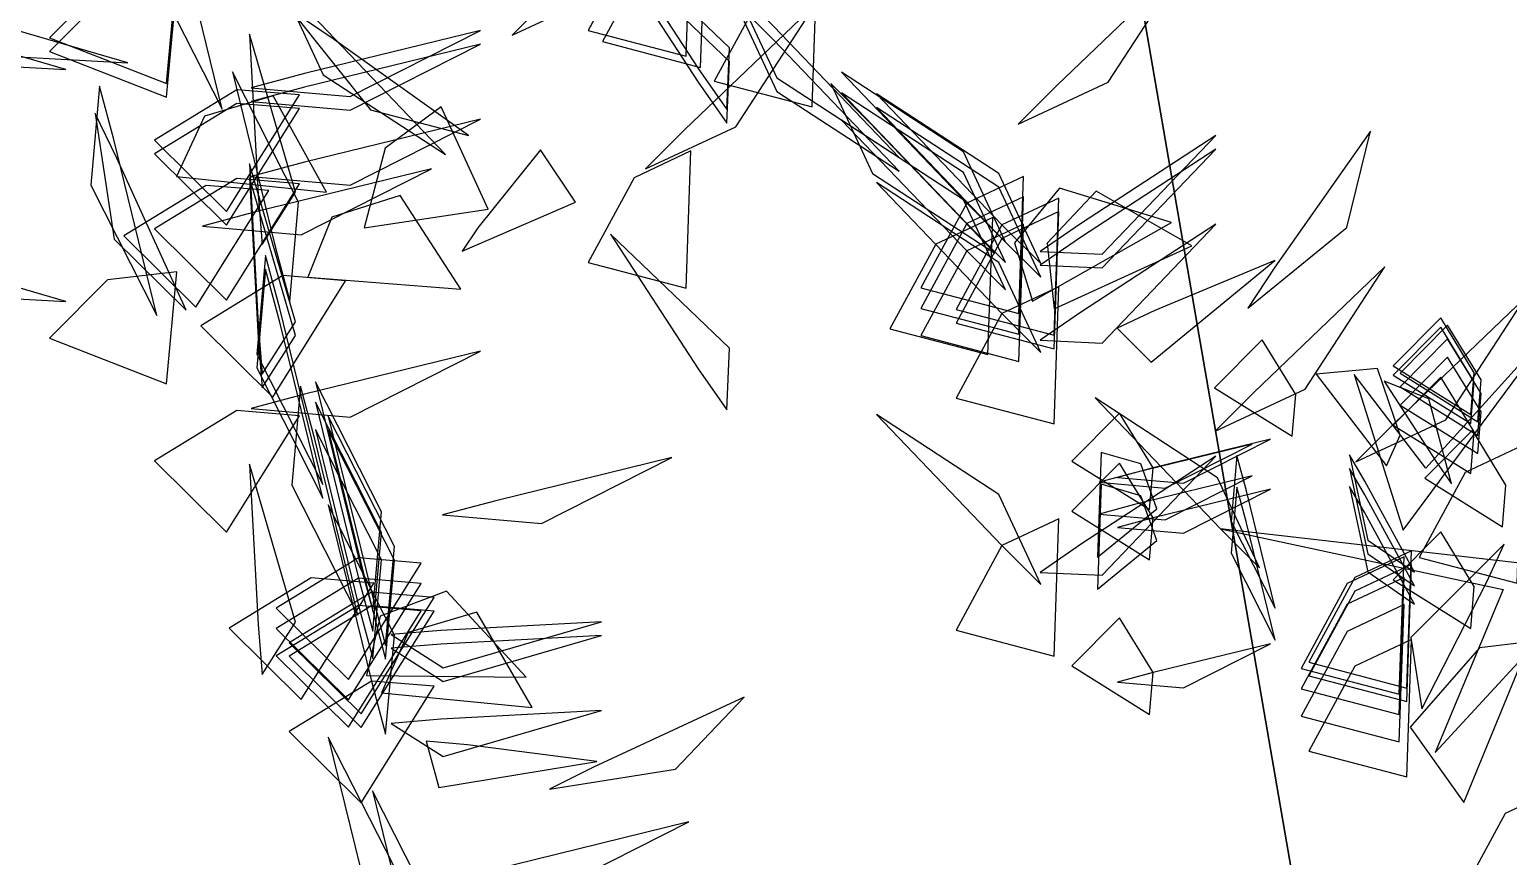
# Model space of a CAD drawing. Header units: millimetres. Extents: x 116.8 to 135.8, y -35.1 to -13.1.
# Drawn here: x 120.117 to 121.226, y -16.946 to -16.326 of the extents above; entities that cross this region are included whole.
import ezdxf

# ---------------------------------------------------------------- set-up
doc = ezdxf.new("R2010")
doc.units = ezdxf.units.MM
doc.layers.add('FOGLIE', color=62, linetype='CONTINUOUS')
doc.layers.add('PRATO', color=83, linetype='CONTINUOUS')

msp = doc.modelspace()

# ---------------------------------------------------------------- linework, layer by layer
at = {"layer": 'FOGLIE'}
for points in [[(120.50818, -16.300741, 2.264369), (120.479012, -16.329909, 2.264369), (120.546553, -16.29845, 2.19918), (120.606388, -16.206723, 2.256799)], [(120.229275, -16.253488, 3.83829), (120.218599, -16.213643, 3.83829), (120.212072, -16.287865, 3.773101), (120.261593, -16.385547, 3.83072)], [(120.570516, -16.262741, 2.207891), (120.536038, -16.326314, 2.174637), (120.609571, -16.345618, 2.068523), (120.613205, -16.242663, 2.182048)], [(120.581352, -16.271195, 1.708079), (120.546873, -16.334768, 1.674825), (120.620407, -16.354072, 1.568711), (120.62404, -16.251116, 1.682236)], [(120.618696, -16.35488, 4.366894), (120.640032, -16.385724, 4.349719), (120.642094, -16.339376, 4.437175), (120.552833, -16.253943, 4.43026)], [(120.618696, -16.365122, 4.510238), (120.640032, -16.395965, 4.493062), (120.642094, -16.349617, 4.580519), (120.552833, -16.264184, 4.573603)], [(120.887809, -16.367443, 1.961994), (120.858641, -16.396611, 1.961994), (120.926182, -16.365152, 1.896805), (120.986017, -16.273425, 1.954424)], [(120.175592, -16.288104, 4.402697), (120.132035, -16.33192, 4.352507), (120.219749, -16.36629, 4.262146), (120.227559, -16.282239, 4.390112)], [(120.665036, -16.300934, 1.951303), (120.630557, -16.364507, 1.918048), (120.704091, -16.383811, 1.811935), (120.707725, -16.280856, 1.925459)], [(120.175592, -16.298345, 4.54604), (120.132035, -16.342161, 4.49585), (120.219749, -16.376531, 4.405489), (120.227559, -16.29248, 4.533455)], [(120.335101, -16.321234, 1.386198), (120.305933, -16.292066, 1.386198), (120.337392, -16.359608, 1.32101), (120.429119, -16.419442, 1.378628)], [(120.675371, -16.323544, 4.314046), (120.646203, -16.294376, 4.314046), (120.677661, -16.361918, 4.248857), (120.769389, -16.421752, 4.306476)], [(120.013682, -16.317633, 1.788264), (119.973837, -16.306957, 1.788264), (120.034852, -16.34972, 1.723076), (120.144207, -16.355675, 1.780695)], [(120.060343, -16.312558, 1.772226), (120.020499, -16.301881, 1.772226), (120.081513, -16.344645, 1.707038), (120.190869, -16.350599, 1.764657)], [(120.60837, -16.400931, 2.502247), (120.579202, -16.430099, 2.502247), (120.646744, -16.398641, 2.437058), (120.706578, -16.306913, 2.494677)], [(120.675371, -16.333786, 4.457389), (120.646203, -16.304617, 4.457389), (120.677661, -16.372159, 4.392201), (120.769389, -16.431993, 4.44982)], [(120.344071, -16.332201, 1.38259), (120.313331, -16.311465, 1.364516), (120.372868, -16.385865, 1.337666), (120.446218, -16.405082, 1.435464)], [(120.288591, -16.449504, 4.034133), (120.291647, -16.486883, 4.016958), (120.316606, -16.447775, 4.104414), (120.282021, -16.329158, 4.097499)], [(120.323191, -16.358682, 3.044903), (120.283347, -16.369358, 3.044903), (120.357569, -16.375885, 2.979715), (120.455251, -16.326364, 3.037334)], [(120.323191, -16.368923, 2.691664), (120.283347, -16.379599, 2.691664), (120.357569, -16.386126, 2.626476), (120.455251, -16.336605, 2.684095)], [(120.301514, -16.489553, 4.690909), (120.312191, -16.529397, 4.690909), (120.318718, -16.455175, 4.62572), (120.269196, -16.357493, 4.683339)], [(120.820047, -16.455946, 3.440045), (120.849215, -16.485114, 3.440045), (120.817757, -16.417572, 3.374856), (120.726029, -16.357738, 3.432475)], [(120.180148, -16.408103, 1.386198), (120.169472, -16.368258, 1.386198), (120.162945, -16.44248, 1.32101), (120.212466, -16.540162, 1.378628)], [(120.272453, -16.370854, 3.226653), (120.210808, -16.408671, 3.193399), (120.264838, -16.462155, 3.087285), (120.319463, -16.37481, 3.200809)], [(120.747205, -16.395379, 4.610725), (120.718037, -16.366211, 4.610725), (120.749496, -16.433752, 4.545537), (120.841223, -16.493587, 4.603155)], [(120.820047, -16.471307, 3.808642), (120.849215, -16.500476, 3.808642), (120.817757, -16.432934, 3.743453), (120.726029, -16.3731, 3.801072)], [(120.846513, -16.47217, 2.91661), (120.875681, -16.501338, 2.91661), (120.844222, -16.433797, 2.851421), (120.752495, -16.373962, 2.90904)], [(120.272453, -16.381096, 2.873414), (120.210808, -16.418912, 2.84016), (120.264838, -16.472397, 2.734046), (120.319463, -16.385052, 2.84757)], [(120.248272, -16.390626, 2.339468), (120.227274, -16.435947, 2.277491), (120.339674, -16.447674, 2.212156), (120.299866, -16.375541, 2.341435)], [(120.38381, -16.414711, 1.428323), (120.367996, -16.474436, 1.378133), (120.461143, -16.460344, 1.287773), (120.425882, -16.383649, 1.415739)], [(120.846513, -16.482411, 2.563371), (120.875681, -16.511579, 2.563371), (120.844222, -16.444038, 2.498182), (120.752495, -16.384203, 2.555801)], [(120.182432, -16.422085, 1.38259), (120.166179, -16.388757, 1.364516), (120.18054, -16.482958, 1.337666), (120.234454, -16.536275, 1.435464)], [(120.323191, -16.42525, 2.026142), (120.283347, -16.435926, 2.026142), (120.357569, -16.442453, 1.960954), (120.455251, -16.392932, 2.018573)], [(120.820047, -16.49179, 3.291582), (120.849215, -16.520958, 3.291582), (120.817757, -16.453417, 3.226394), (120.726029, -16.393582, 3.284012)], [(120.906066, -16.470947, 3.14854), (120.875222, -16.492284, 3.165716), (120.92157, -16.494345, 3.078259), (121.007003, -16.405084, 3.085174)], [(121.051271, -16.503954, 2.150912), (121.030934, -16.534615, 2.13226), (121.105254, -16.474318, 2.106925), (121.122906, -16.401963, 2.205754)], [(120.453432, -16.474535, 1.745009), (120.44145, -16.492073, 1.709648), (120.52661, -16.455257, 1.744193), (120.500442, -16.415923, 1.85857)], [(120.570516, -16.436842, 2.683996), (120.536038, -16.500414, 2.650742), (120.609571, -16.519718, 2.544628), (120.613205, -16.416763, 2.658152)], [(120.906066, -16.481188, 2.795301), (120.875222, -16.502525, 2.812477), (120.92157, -16.504586, 2.72502), (121.007003, -16.415326, 2.731935)], [(120.286519, -16.462487, 2.264369), (120.246674, -16.473164, 2.264369), (120.320896, -16.47969, 2.19918), (120.418578, -16.430169, 2.256799)], [(120.288591, -16.546795, 4.366894), (120.291647, -16.584174, 4.349719), (120.316606, -16.545067, 4.437175), (120.282021, -16.426449, 4.43026)], [(120.272453, -16.437422, 2.207891), (120.210808, -16.475238, 2.174637), (120.264838, -16.528723, 2.068523), (120.319462, -16.441378, 2.182048)], [(120.288591, -16.557036, 4.510238), (120.291647, -16.594415, 4.493062), (120.316606, -16.555308, 4.580519), (120.282021, -16.43669, 4.573603)], [(120.846513, -16.538738, 1.897848), (120.875681, -16.567906, 1.897848), (120.844222, -16.500364, 1.83266), (120.752495, -16.44053, 1.890279)], [(120.820047, -16.455946, 3.440045), (120.785568, -16.519518, 3.40679), (120.859102, -16.538822, 3.300676), (120.862736, -16.435867, 3.414201)], [(120.249447, -16.442615, 1.708079), (120.187801, -16.480431, 1.674825), (120.241831, -16.533915, 1.568711), (120.296456, -16.44657, 1.682236)], [(120.343883, -16.466371, 4.709379), (120.325801, -16.511557, 4.646392), (120.440439, -16.520422, 4.584589), (120.395068, -16.450261, 4.713118)], [(120.820047, -16.471307, 3.808642), (120.785568, -16.53488, 3.775387), (120.859102, -16.554184, 3.669274), (120.862736, -16.451229, 3.782798)], [(120.846513, -16.47217, 2.91661), (120.812034, -16.535742, 2.883355), (120.885568, -16.555047, 2.777241), (120.889202, -16.452091, 2.890766)], [(120.855993, -16.485729, 2.301023), (120.869395, -16.529374, 2.235818), (120.973693, -16.470558, 2.183832), (120.889701, -16.444663, 2.309433)], [(120.880366, -16.485945, 2.025198), (120.885614, -16.535206, 1.962893), (120.988996, -16.488024, 1.898658), (120.917239, -16.446863, 2.027722)], [(120.846513, -16.482411, 2.563371), (120.812034, -16.545984, 2.530116), (120.885568, -16.565288, 2.424003), (120.889202, -16.462332, 2.537527)], [(120.796855, -16.486699, 1.724116), (120.762377, -16.550272, 1.690862), (120.835911, -16.569576, 1.584748), (120.839544, -16.46662, 1.698272)], [(120.820047, -16.49179, 3.291582), (120.785568, -16.555362, 3.258328), (120.859102, -16.574667, 3.152214), (120.862736, -16.471711, 3.265738)], [(120.906066, -16.537515, 2.129779), (120.875222, -16.558852, 2.146954), (120.92157, -16.560913, 2.059498), (121.007003, -16.471652, 2.066413)], [(120.013682, -16.491733, 2.264369), (119.973837, -16.481057, 2.264369), (120.034852, -16.52382, 2.19918), (120.144208, -16.529775, 2.256799)], [(120.618696, -16.580187, 1.392521), (120.640032, -16.61103, 1.375345), (120.642094, -16.564682, 1.462802), (120.552833, -16.479249, 1.455887)], [(120.304695, -16.53496, 4.314046), (120.294019, -16.495115, 4.314046), (120.287492, -16.569337, 4.248857), (120.337013, -16.667019, 4.306476)], [(120.175592, -16.51341, 1.428323), (120.132035, -16.557226, 1.378133), (120.219748, -16.591596, 1.287773), (120.227559, -16.507546, 1.415739)], [(120.304695, -16.545201, 4.457389), (120.294019, -16.505357, 4.457389), (120.287492, -16.579579, 4.392201), (120.337013, -16.677261, 4.44982)], [(120.961068, -16.536603, 3.025544), (120.932924, -16.549714, 3.052702), (120.958447, -16.57522, 2.960512), (121.051223, -16.498946, 2.930699)], [(121.035597, -16.597731, 3.210185), (121.006429, -16.626899, 3.210185), (121.073971, -16.595441, 3.144997), (121.133805, -16.503713, 3.202616)], [(120.30705, -16.510211, 1.951303), (120.245404, -16.548027, 1.918048), (120.299434, -16.601512, 1.811935), (120.354059, -16.514167, 1.925459)], [(120.846513, -16.538738, 1.897848), (120.812034, -16.60231, 1.864594), (120.885568, -16.621614, 1.75848), (120.889202, -16.518659, 1.872005)], [(121.14112, -16.620754, 2.183835), (121.111952, -16.649923, 2.183835), (121.179494, -16.618464, 2.118647), (121.239328, -16.526736, 2.176266)], [(121.261401, -16.54742, 1.120901), (121.164397, -16.65472, 1.221589), (121.110812, -16.58452, 1.167292), (121.147388, -16.701341, 1.175526)], [(121.200843, -16.583147, 2.035281), (121.175632, -16.542049, 2.013112), (121.139975, -16.57807, 1.942369), (121.198205, -16.614486, 2.018052)], [(121.200843, -16.589974, 1.799789), (121.175632, -16.548877, 1.777619), (121.139975, -16.584897, 1.706876), (121.198205, -16.621313, 1.782559)], [(121.206007, -16.58859, 2.346819), (121.180797, -16.547493, 2.324649), (121.14514, -16.583513, 2.253907), (121.20337, -16.61993, 2.32959)], [(121.066867, -16.599546, 1.092391), (121.041656, -16.558449, 1.070222), (121.006, -16.594469, 0.999479), (121.06423, -16.630885, 1.075162)], [(121.206007, -16.598831, 2.59255), (121.180797, -16.557734, 2.570381), (121.14514, -16.593754, 2.499638), (121.20337, -16.630171, 2.575321)], [(120.323191, -16.59935, 2.502247), (120.283347, -16.610026, 2.502247), (120.357569, -16.616553, 2.437058), (120.455251, -16.567032, 2.494677)], [(121.206007, -16.612486, 2.247844), (121.180797, -16.571389, 2.225674), (121.14514, -16.607409, 2.154932), (121.20337, -16.643826, 2.230615)], [(121.145177, -16.629894, 1.201966), (121.128144, -16.57996, 1.196262), (121.0821, -16.584322, 1.122545), (121.135085, -16.653056, 1.176518)], [(120.330988, -16.633088, 4.610725), (120.320312, -16.593243, 4.610725), (120.313785, -16.667465, 4.545537), (120.363307, -16.765147, 4.603155)], [(120.363788, -16.721961, 3.440045), (120.374464, -16.761805, 3.440045), (120.380991, -16.687584, 3.374856), (120.33147, -16.589902, 3.432475)], [(121.171917, -16.649531, 1.499908), (121.183795, -16.666482, 1.518014), (121.166716, -16.60273, 1.518021), (121.133133, -16.589613, 1.443816)], [(121.200843, -16.627525, 1.356107), (121.175632, -16.586428, 1.333937), (121.139975, -16.622448, 1.263195), (121.198205, -16.658864, 1.338878)], [(120.363788, -16.737323, 3.808642), (120.374464, -16.777167, 3.808642), (120.380991, -16.702945, 3.743453), (120.33147, -16.605263, 3.801072)], [(121.010469, -16.700312, 1.681351), (121.039637, -16.729481, 1.681351), (121.008178, -16.661939, 1.616163), (120.916451, -16.602105, 1.673782)], [(120.272453, -16.611522, 2.683996), (120.210808, -16.649339, 2.650742), (120.264838, -16.702823, 2.544628), (120.319463, -16.615478, 2.658152)], [(120.373475, -16.747872, 2.91661), (120.384151, -16.787717, 2.91661), (120.390678, -16.713495, 2.851421), (120.341157, -16.615813, 2.90904)], [(120.846513, -16.712838, 2.373953), (120.875681, -16.742006, 2.373953), (120.844222, -16.674465, 2.308765), (120.752495, -16.61463, 2.366383)], [(120.959827, -16.654554, 1.890663), (120.934616, -16.613457, 1.868494), (120.898959, -16.649477, 1.797751), (120.957189, -16.685893, 1.873434)], [(120.363788, -16.757805, 3.291582), (120.374464, -16.79765, 3.291582), (120.380991, -16.723428, 3.226394), (120.33147, -16.625746, 3.284012)], [(120.373475, -16.758113, 2.563371), (120.384151, -16.797958, 2.563371), (120.390678, -16.723736, 2.498182), (120.341157, -16.626054, 2.555801)], [(121.224613, -16.667413, 1.310298), (121.199403, -16.626316, 1.288129), (121.163746, -16.662336, 1.217386), (121.221976, -16.698752, 1.293069)], [(120.946054, -16.658244, 2.400275), (120.919491, -16.665362, 2.400275), (120.968973, -16.669713, 2.356816), (121.034094, -16.636699, 2.395228)], [(120.959827, -16.654554, 1.890663), (120.933264, -16.661672, 1.890663), (120.982745, -16.666023, 1.847204), (121.047866, -16.633009, 1.885617)], [(121.193934, -16.658107, 1.965447), (121.159456, -16.721679, 1.932193), (121.23299, -16.740983, 1.826079), (121.236623, -16.638028, 1.939604)], [(120.288591, -16.772101, 1.392521), (120.291647, -16.80948, 1.375345), (120.316606, -16.770373, 1.462802), (120.282021, -16.651755, 1.455887)], [(120.466723, -16.679196, 1.961994), (120.426878, -16.689872, 1.961994), (120.5011, -16.696399, 1.896805), (120.598782, -16.646878, 1.954424)], [(120.906066, -16.711615, 2.605883), (120.875222, -16.732952, 2.623059), (120.92157, -16.735013, 2.535602), (121.007003, -16.645752, 2.542517)], [(120.959827, -16.692105, 1.446982), (120.934616, -16.651008, 1.424812), (120.898959, -16.687028, 1.35407), (120.95719, -16.723444, 1.429753)], [(120.950712, -16.651634, 2.410313), (120.920846, -16.642929, 2.367322), (120.918201, -16.721627, 2.330268), (120.962577, -16.685175, 2.414806)], [(121.029917, -16.671773, 2.446603), (121.0228, -16.64521, 2.446603), (121.018449, -16.694691, 2.403144), (121.051463, -16.759813, 2.441557)], [(121.118807, -16.664442, 2.293068), (121.107305, -16.644746, 2.277705), (121.120926, -16.708737, 2.269007), (121.156024, -16.732892, 2.339653)], [(120.946054, -16.68214, 2.301299), (120.919491, -16.689258, 2.301299), (120.968973, -16.693609, 2.257841), (121.034094, -16.660595, 2.296253)], [(121.118807, -16.674683, 2.538799), (121.107305, -16.654987, 2.523437), (121.120926, -16.718978, 2.514738), (121.156024, -16.743133, 2.585384)], [(120.950712, -16.67553, 2.311338), (120.920846, -16.666825, 2.268346), (120.918201, -16.745523, 2.231293), (120.962577, -16.709071, 2.315831)], [(120.959827, -16.692105, 1.446982), (120.933264, -16.699223, 1.446982), (120.982745, -16.703574, 1.403523), (121.047866, -16.67056, 1.441935)], [(121.029917, -16.695669, 2.347628), (121.0228, -16.669106, 2.347628), (121.018449, -16.718587, 2.304169), (121.051463, -16.783709, 2.342581)], [(121.118807, -16.688338, 2.194093), (121.107305, -16.668642, 2.17873), (121.120926, -16.732633, 2.170031), (121.156024, -16.756788, 2.240678)], [(120.373475, -16.81444, 1.897848), (120.384151, -16.854284, 1.897848), (120.390678, -16.780063, 1.83266), (120.341157, -16.68238, 1.890279)], [(120.846513, -16.712838, 2.373953), (120.812034, -16.77641, 2.340699), (120.885568, -16.795715, 2.234585), (120.889202, -16.692759, 2.348109)], [(121.010469, -16.700312, 1.681351), (121.222608, -16.745849, 1.832384), (121.171605, -16.868109, 1.750938), (121.295928, -16.73298, 1.763289)], [(121.200843, -16.743592, 1.67351), (121.175632, -16.702495, 1.65134), (121.139975, -16.738515, 1.580598), (121.198205, -16.774931, 1.656281)], [(121.111167, -16.736824, 3.052922), (121.076688, -16.800396, 3.019667), (121.150222, -16.819701, 2.913553), (121.153855, -16.716745, 3.027078)], [(121.210227, -16.739974, 2.249863), (121.223338, -16.71183, 2.277021), (121.153332, -16.781831, 2.277032), (121.161479, -16.835293, 2.165724)], [(120.363788, -16.721961, 3.440045), (120.302142, -16.759777, 3.40679), (120.356172, -16.813262, 3.300676), (120.410797, -16.725917, 3.414201)], [(121.105495, -16.741394, 3.520228), (121.071017, -16.804966, 3.486974), (121.14455, -16.824271, 3.38086), (121.148184, -16.721315, 3.494385)], [(121.111167, -16.747065, 2.699683), (121.076688, -16.810638, 2.666429), (121.150222, -16.829942, 2.560315), (121.153855, -16.726986, 2.673839)], [(120.328327, -16.736998, 1.724116), (120.266681, -16.774814, 1.690862), (120.320711, -16.828299, 1.584748), (120.375336, -16.740954, 1.698272)], [(120.363788, -16.737323, 3.808642), (120.302142, -16.775139, 3.775387), (120.356172, -16.828624, 3.669274), (120.410797, -16.741279, 3.782798)], [(121.105495, -16.756756, 3.888825), (121.071017, -16.820328, 3.855571), (121.144551, -16.839632, 3.749457), (121.148184, -16.736677, 3.862982)], [(120.373475, -16.747872, 2.91661), (120.311829, -16.785688, 2.883355), (120.365859, -16.839173, 2.777241), (120.420484, -16.751828, 2.890766)], [(120.380026, -16.765727, 2.301023), (120.369811, -16.810225, 2.235818), (120.489544, -16.811438, 2.183832), (120.429751, -16.747017, 2.309433)], [(120.363788, -16.757805, 3.291582), (120.302142, -16.795621, 3.258328), (120.356172, -16.849106, 3.152214), (120.410797, -16.761761, 3.265738)], [(120.373475, -16.758113, 2.563371), (120.311829, -16.79593, 2.530116), (120.365859, -16.849414, 2.424003), (120.420484, -16.762069, 2.537527)], [(120.401026, -16.7781, 2.025198), (120.380941, -16.823386, 1.962893), (120.494063, -16.834216, 1.898658), (120.4525, -16.762691, 2.027722)], [(121.105495, -16.777238, 3.371765), (121.071017, -16.840811, 3.338511), (121.14455, -16.860115, 3.232397), (121.148184, -16.757159, 3.345922)], [(120.425661, -16.77659, 3.14854), (120.388281, -16.779646, 3.165716), (120.427389, -16.804605, 3.078259), (120.546006, -16.77002, 3.085174)], [(120.959827, -16.808172, 1.764385), (120.934616, -16.767075, 1.742215), (120.898959, -16.803095, 1.671473), (120.957189, -16.839511, 1.747156)], [(120.425661, -16.786831, 2.795301), (120.388281, -16.789887, 2.812477), (120.427389, -16.814846, 2.72502), (120.546006, -16.780261, 2.731935)], [(121.111166, -16.803392, 2.03416), (121.076688, -16.866964, 2.000906), (121.150222, -16.886268, 1.894792), (121.153856, -16.783313, 2.008317)], [(121.204773, -16.789437, 1.802949), (121.152682, -16.849013, 1.794393), (121.192882, -16.905555, 1.683817), (121.242431, -16.785176, 1.764776)], [(120.959827, -16.808172, 1.764385), (120.933264, -16.815289, 1.764385), (120.982745, -16.819641, 1.720926), (121.047866, -16.786627, 1.759338)], [(120.373475, -16.81444, 1.897848), (120.311829, -16.852256, 1.864594), (120.365859, -16.905741, 1.75848), (120.420484, -16.818396, 1.872005)], [(120.54003, -16.879149, 2.150912), (120.507087, -16.895534, 2.13226), (120.601598, -16.880476, 2.106925), (120.653063, -16.82664, 2.205754)], [(120.425661, -16.843158, 2.129779), (120.388281, -16.846214, 2.146954), (120.427389, -16.871173, 2.059498), (120.546006, -16.836587, 2.066413)], [(120.373475, -16.98854, 2.373953), (120.384151, -17.028385, 2.373953), (120.390678, -16.954163, 2.308765), (120.341157, -16.856481, 2.366383)], [(120.445587, -16.862323, 3.025544), (120.414659, -16.859605, 3.052702), (120.424009, -16.894456, 2.960512), (120.542492, -16.874788, 2.930699)], [(121.224082, -16.913926, 1.638587), (121.189604, -16.977499, 1.605332), (121.263138, -16.996803, 1.499219), (121.266771, -16.893847, 1.612743)], [(120.406515, -17.0288, 1.681351), (120.417191, -17.068644, 1.681351), (120.423718, -16.994422, 1.616163), (120.374197, -16.89674, 1.673782)], [(120.479567, -16.952526, 3.210185), (120.439723, -16.963202, 3.210185), (120.513945, -16.969729, 3.144997), (120.611627, -16.920208, 3.202616)]]:
    msp.add_3dface(points, dxfattribs=at)
at = {"layer": 'PRATO'}
for points in [[(121.268016, -18.1399), (118.843016, -18.1399), (118.843016, -17.6399), (120.797931, -15.417286)], [(120.797931, -15.417286), (118.843016, -17.6399), (118.843016, -17.1399), (118.874855, -16.904639)], [(118.843016, -17.6399, -0.0183), (120.797931, -15.417286, -0.0183), (118.874855, -16.904639, -0.0183), (118.843016, -17.1399, -0.0183)], [(118.843016, -18.1399, -0.0183), (121.268016, -18.1399, -0.0183), (120.797931, -15.417286, -0.0183), (118.843016, -17.6399, -0.0183)], [(119.045266, -16.215963), (120.797931, -15.417286), (118.874855, -16.904639), (118.906694, -16.669378)], [(120.797931, -15.417286, -0.0183), (119.045266, -16.215963, -0.0183), (118.906694, -16.669378, -0.0183), (118.874855, -16.904639, -0.0183)], [(123.693016, -18.1399), (121.268016, -18.1399), (120.797931, -15.417286), (123.693016, -15.6399)], [(121.268016, -18.1399, -0.0183), (123.693016, -18.1399, -0.0183), (123.693016, -15.6399, -0.0183), (120.797931, -15.417286, -0.0183)]]:
    msp.add_3dface(points, dxfattribs=at)

doc.saveas('drawing.dxf')
